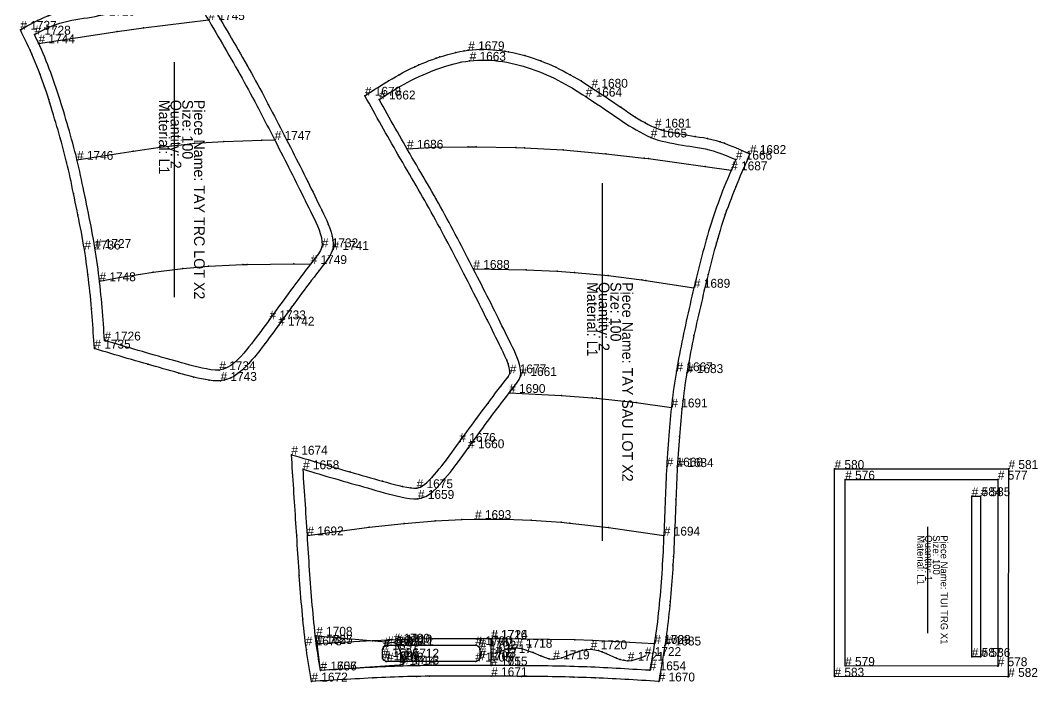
# Model space of a CAD drawing. Header units: metres. Extents: x 0 to 14781, y -73 to 3955.
# Drawn here: x 4859 to 6005, y 1389 to 2133 of the extents above; entities that cross this region are included whole.
import ezdxf

# ---------------------------------------------------------------- set-up
doc = ezdxf.new("R2010")
doc.units = ezdxf.units.M

# ---------------------------------------------------------------- blocks, each defined once
blk = doc.blocks.new('22')
at = {"layer": '1'}
blk.add_lwpolyline([(5776.1, 1628.2), (5972.1, 1628.2), (5971.8, 1394), (5776, 1394.3)], close=True, dxfattribs=at)
at = {"layer": '14'}
blk.add_lwpolyline([(5788.1, 1616.2), (5960.1, 1616.2), (5959.9, 1406), (5788, 1406.3)], close=True, dxfattribs=at)
at = {"layer": '2'}
for p in [(5776.1, 1628.2), (5972.1, 1628.2), (5788.1, 1616.2), (5960.1, 1616.2), (5930.7, 1597.6), (5940.7, 1597.6), (5930.7, 1416.6), (5940.7, 1416.6), (5788, 1406.3), (5959.9, 1406), (5776, 1394.3), (5971.8, 1394)]:
    blk.add_point(p, dxfattribs=at)
at = {"layer": '7'}
blk.add_line((5880.7, 1563.2), (5880.7, 1443.2), dxfattribs=at)
at = {"layer": '8'}
blk.add_lwpolyline([(5930.7, 1597.6), (5940.7, 1597.6), (5940.7, 1416.6), (5930.7, 1416.6)], close=True, dxfattribs=at)
at = {"layer": '1'}
for s, p in [('Material: L1', (5869.3, 1553.6)), ('Quantity: 1', (5878.1, 1553.6)), ('Size: 100', (5886.9, 1553.6)), ('Piece Name: TUI TRG X1', (5895.7, 1553.6))]:
    blk.add_text(s, height=8, rotation=270, dxfattribs=at).set_placement(p)
at = {"layer": '2'}
for s, p in [('# 580', (5776.1, 1628.2)), ('# 581', (5972.1, 1628.2)), ('# 576', (5788.1, 1616.2)), ('# 577', (5960.1, 1616.2)), ('# 584', (5930.7, 1597.6)), ('# 585', (5940.7, 1597.6)), ('# 587', (5930.7, 1416.6)), ('# 586', (5940.7, 1416.6)), ('# 579', (5788, 1406.3)), ('# 578', (5959.9, 1406)), ('# 583', (5776, 1394.3)), ('# 582', (5971.8, 1394))]:
    blk.add_text(s, height=10, dxfattribs=at).set_placement(p)
blk = doc.blocks.new('71')
at = {"layer": '1'}
blk.add_lwpolyline([(5577.9, 1388.9), (5573.1, 1389.2), (5568.3, 1389.5), (5563.5, 1389.8), (5558.7, 1390.1), (5554, 1390.3), (5549.2, 1390.6), (5544.4, 1390.9), (5539.6, 1391.1), (5534.9, 1391.4), (5530.1, 1391.7), (5525.3, 1391.9), (5520.5, 1392.1), (5515.7, 1392.4), (5511, 1392.6), (5506.2, 1392.8), (5501.4, 1393), (5496.6, 1393.2), (5491.9, 1393.4), (5487.1, 1393.5), (5482.3, 1393.7), (5477.4, 1393.8), (5472.5, 1393.9), (5467.6, 1394), (5462.7, 1394.1), (5457.8, 1394.2), (5452.9, 1394.3), (5448, 1394.4), (5443.1, 1394.4), (5438.2, 1394.5), (5433.3, 1394.5), (5428.4, 1394.6), (5423.5, 1394.6), (5418.6, 1394.6), (5413.7, 1394.7), (5408.8, 1394.7), (5403.9, 1394.7), (5399, 1394.7), (5394.1, 1394.7), (5389.2, 1394.8), (5384.2, 1394.8), (5379.3, 1394.8), (5374.3, 1394.8), (5369.4, 1394.9), (5364.4, 1394.9), (5359.4, 1394.9), (5354.5, 1394.9), (5349.5, 1394.9), (5344.5, 1394.9), (5339.6, 1394.9), (5334.6, 1394.9), (5329.7, 1394.9), (5324.7, 1394.8), (5319.8, 1394.8), (5314.8, 1394.7), (5309.8, 1394.6), (5304.9, 1394.5), (5299.9, 1394.4), (5295, 1394.3), (5290.1, 1394.1), (5285.2, 1394), (5280.2, 1393.8), (5275.3, 1393.6), (5270.4, 1393.4), (5265.4, 1393.2), (5260.5, 1393), (5255.6, 1392.8), (5250.7, 1392.5), (5245.7, 1392.3), (5240.8, 1392), (5235.9, 1391.7), (5230.9, 1391.5), (5226, 1391.2), (5221.1, 1390.9), (5216.2, 1390.6), (5211.2, 1390.3), (5206.3, 1390), (5201.4, 1389.7), (5196.5, 1389.4), (5191.5, 1389.1), (5186.6, 1388.8), (5185.8, 1393.3), (5185.1, 1397.8), (5184.3, 1402.3), (5183.6, 1406.9), (5182.9, 1411.4), (5182.2, 1415.9), (5181.5, 1420.4), (5180.9, 1425), (5180.2, 1429.5), (5179.6, 1434.4), (5179, 1439.3), (5178.5, 1444.2), (5177.9, 1449.1), (5177.4, 1454), (5176.9, 1458.9), (5176.5, 1463.8), (5176, 1468.7), (5175.6, 1473.7), (5175.2, 1478.6), (5174.8, 1483.5), (5174.4, 1488.5), (5174, 1493.4), (5173.6, 1498.4), (5173.3, 1503.3), (5172.9, 1508.2), (5172.6, 1513.2), (5172.3, 1518.1), (5171.9, 1523.1), (5171.6, 1528), (5171.3, 1533), (5171, 1537.9), (5170.7, 1542.8), (5170.4, 1547.8), (5170, 1552.7), (5169.7, 1557.6), (5169.4, 1562.4), (5169.1, 1567.2), (5168.8, 1572), (5168.5, 1576.8), (5168.2, 1581.6), (5167.9, 1586.5), (5167.6, 1591.3), (5167.2, 1596.1), (5166.9, 1600.9), (5166.6, 1605.7), (5166.3, 1610.5), (5166, 1615.4), (5165.6, 1620.2), (5165.3, 1625), (5165, 1629.8), (5164.7, 1634.6), (5164.4, 1639.5), (5164, 1644.3), (5168.7, 1642.9), (5173.5, 1641.5), (5178.2, 1640.1), (5182.9, 1638.7), (5187.6, 1637.3), (5192.3, 1635.9), (5197, 1634.5), (5201.7, 1633.1), (5206.4, 1631.7), (5211.1, 1630.3), (5215.8, 1629), (5220.6, 1627.6), (5225.3, 1626.2), (5230, 1624.9), (5234.6, 1623.6), (5239.2, 1622.2), (5243.8, 1620.9), (5248.4, 1619.6), (5253, 1618.3), (5257.6, 1617), (5262.2, 1615.7), (5266.8, 1614.4), (5271.3, 1613.2), (5275.8, 1611.9), (5280.3, 1610.7), (5284.9, 1609.6), (5289.4, 1608.6), (5294, 1607.7), (5298.7, 1606.9), (5301.9, 1606.5), (5305.2, 1606.6), (5309.4, 1607.8), (5311.8, 1609.1), (5314, 1610.7), (5317, 1613.2), (5319.8, 1616), (5322.5, 1618.8), (5325.1, 1621.8), (5327.9, 1625.1), (5330.7, 1628.4), (5333.4, 1631.8), (5336.1, 1635.2), (5338.8, 1638.6), (5341.7, 1642.6), (5344.7, 1646.6), (5347.6, 1650.6), (5350.5, 1654.7), (5353.4, 1658.7), (5356.2, 1662.5), (5358.9, 1666.3), (5361.7, 1670.1), (5364.4, 1673.9), (5367.2, 1677.6), (5370, 1681.4), (5372.7, 1685.2), (5375.3, 1688.6), (5377.9, 1692.1), (5380.4, 1695.5), (5383, 1699), (5385.6, 1702.4), (5388.5, 1706.2), (5391.3, 1710), (5394.2, 1713.8), (5397.1, 1717.6), (5399.9, 1721.3), (5402.7, 1724.8), (5405.4, 1728.4), (5408.2, 1732), (5410.2, 1735.9), (5410.2, 1738.1), (5409.5, 1742.5), (5408.3, 1746.7), (5406.7, 1750.8), (5404.7, 1755.3), (5402.6, 1759.7), (5400.4, 1764.2), (5398.5, 1768.1), (5396.5, 1772.1), (5394.5, 1776.1), (5392.6, 1780.2), (5390.6, 1784.2), (5388.6, 1788.2), (5386.7, 1792.2), (5384.7, 1796.1), (5382.5, 1800.4), (5380.4, 1804.7), (5378.3, 1809), (5376.1, 1813.3), (5374, 1817.5), (5371.8, 1821.8), (5369.6, 1826), (5367.5, 1830.3), (5365.3, 1834.6), (5363.1, 1838.8), (5360.9, 1843.1), (5358.7, 1847.3), (5356.5, 1851.7), (5354.2, 1856.1), (5351.9, 1860.6), (5349.7, 1865), (5347.4, 1869.4), (5345.1, 1873.8), (5342.8, 1878.2), (5340.5, 1882.6), (5338.2, 1886.9), (5335.8, 1891.3), (5333.5, 1895.7), (5331.2, 1900.1), (5328.8, 1904.4), (5326.4, 1908.8), (5324.1, 1913.1), (5321.7, 1917.5), (5319.2, 1921.8), (5316.8, 1926.1), (5314.4, 1930.4), (5311.9, 1934.7), (5309.5, 1939), (5307, 1943.3), (5304.5, 1947.6), (5302, 1951.9), (5299.5, 1956.1), (5297, 1960.4), (5294.5, 1964.7), (5292, 1969), (5289.5, 1973.2), (5287, 1977.5), (5284.5, 1981.8), (5282.1, 1985.9), (5279.7, 1990.1), (5277.3, 1994.3), (5275, 1998.4), (5272.6, 2002.6), (5270.2, 2006.8), (5267.9, 2010.9), (5265.5, 2015.1), (5263.2, 2019.3), (5260.8, 2023.5), (5258.5, 2027.7), (5256.2, 2031.9), (5253.8, 2036), (5251.5, 2040.2), (5249.2, 2044.4), (5246.8, 2048.6), (5250.6, 2051.1), (5254.4, 2053.5), (5258.2, 2056), (5262, 2058.4), (5265.8, 2060.8), (5269.7, 2063.1), (5273.5, 2065.5), (5277.4, 2067.8), (5281.3, 2070), (5285.3, 2072.2), (5289.7, 2074.6), (5294.1, 2076.9), (5298.6, 2079.1), (5303.1, 2081.2), (5307.7, 2083.3), (5311.5, 2084.9), (5315.4, 2086.5), (5319.4, 2088.1), (5323.3, 2089.5), (5327.3, 2091), (5331.3, 2092.3), (5335.8, 2093.7), (5340.3, 2095.1), (5344.9, 2096.3), (5349.4, 2097.4), (5354, 2098.4), (5358.7, 2099.2), (5363.3, 2099.9), (5363.5, 2099.9), (5368.1, 2100.4), (5372.6, 2100.7), (5377.2, 2100.9), (5381.8, 2100.9), (5386.3, 2100.7), (5390.9, 2100.4), (5395.4, 2100), (5399.9, 2099.5), (5404.4, 2098.9), (5408.8, 2098.1), (5413.5, 2097.2), (5418.1, 2096.2), (5422.7, 2095), (5427.2, 2093.8), (5431.8, 2092.4), (5436.3, 2091), (5440.7, 2089.4), (5445.2, 2087.8), (5449.4, 2086.1), (5453.6, 2084.4), (5457.8, 2082.5), (5462, 2080.6), (5466.1, 2078.6), (5470.2, 2076.6), (5474.2, 2074.5), (5478.3, 2072.3), (5482.4, 2070), (5486.4, 2067.7), (5490.4, 2065.2), (5494.4, 2062.7), (5498.3, 2060.2), (5502.2, 2057.6), (5506.4, 2054.9), (5510.5, 2052.2), (5514.7, 2049.5), (5518.8, 2046.8), (5522.9, 2044), (5527, 2041.3), (5531.1, 2038.5), (5535.2, 2035.7), (5539.2, 2032.9), (5543.1, 2030.2), (5547.1, 2027.5), (5551.1, 2024.9), (5554.8, 2022.6), (5558.5, 2020.5), (5562.3, 2018.4), (5566, 2016.3), (5569.8, 2014.4), (5573.7, 2012.7), (5577.2, 2011.4), (5580.8, 2010.3), (5584.8, 2009.2), (5588.8, 2008.3), (5592.9, 2007.4), (5597.5, 2006.5), (5602.1, 2005.6), (5606.7, 2004.8), (5610.8, 2004.1), (5615, 2003.4), (5619.1, 2002.8), (5623.8, 2002.1), (5628.5, 2001.4), (5633.1, 2000.6), (5637.9, 1999.4), (5642.6, 1998.1), (5647.3, 1996.6), (5651.9, 1995), (5656.1, 1993.4), (5660.3, 1991.8), (5664.4, 1990.1), (5668.5, 1988.3), (5672.6, 1986.6), (5676.7, 1984.8), (5680.7, 1983), (5678.9, 1978.9), (5677.1, 1974.8), (5675.3, 1970.7), (5673.5, 1966.5), (5671.7, 1962.4), (5669.9, 1958.2), (5668.1, 1954.1), (5666.4, 1949.9), (5664.7, 1945.8), (5662.9, 1941.4), (5661.2, 1936.9), (5659.5, 1932.5), (5657.8, 1928.1), (5656.1, 1923.6), (5654.5, 1919.2), (5653, 1914.7), (5651.5, 1910.2), (5650, 1905.7), (5648.5, 1901.2), (5647.1, 1896.7), (5645.7, 1892.1), (5644.4, 1887.6), (5643, 1883), (5641.8, 1878.6), (5640.6, 1874.2), (5639.4, 1869.7), (5638.2, 1865.3), (5637, 1860.8), (5635.9, 1856.3), (5634.8, 1851.9), (5633.6, 1847.4), (5632.6, 1842.9), (5631.5, 1838.5), (5630.4, 1834), (5629.3, 1829.5), (5628.2, 1824.9), (5627.1, 1820.2), (5626, 1815.6), (5625, 1810.9), (5623.9, 1806.3), (5622.8, 1801.6), (5621.8, 1797), (5620.7, 1792.3), (5619.7, 1787.7), (5618.7, 1783), (5617.7, 1778.4), (5616.8, 1773.7), (5615.8, 1769), (5614.9, 1764.4), (5613.9, 1759.7), (5613, 1755), (5612.2, 1750.3), (5611.3, 1745.6), (5610.5, 1740.9), (5609.7, 1736.2), (5608.9, 1731.8), (5608.2, 1727.3), (5607.5, 1722.9), (5606.9, 1718.4), (5606.3, 1713.9), (5605.7, 1709.4), (5605.1, 1705), (5604.6, 1700.5), (5604.1, 1696), (5603.7, 1691.5), (5603.2, 1687.1), (5602.9, 1682.6), (5602.5, 1678.2), (5602.1, 1673.7), (5601.8, 1669.3), (5601.5, 1664.8), (5601.1, 1659.9), (5600.7, 1655), (5600.3, 1650), (5599.9, 1645.1), (5599.6, 1640.1), (5599.2, 1635.2), (5598.9, 1630.3), (5598.6, 1625.7), (5598.4, 1621.2), (5598.2, 1616.6), (5598, 1612.1), (5597.8, 1607.5), (5597.6, 1603), (5597.5, 1598.4), (5597.3, 1593.9), (5597.1, 1588.9), (5596.9, 1584), (5596.7, 1579.1), (5596.5, 1574.1), (5596.3, 1569.2), (5596.1, 1564.3), (5595.9, 1559.3), (5595.7, 1554.4), (5595.5, 1549.5), (5595.3, 1544.5), (5595, 1539.6), (5594.8, 1534.7), (5594.5, 1529.7), (5594.2, 1524.8), (5594, 1519.9), (5593.7, 1515.3), (5593.4, 1510.8), (5593.1, 1506.3), (5592.8, 1501.7), (5592.4, 1497.2), (5592.1, 1492.7), (5591.7, 1488.1), (5591.3, 1483.6), (5590.9, 1479.1), (5590.5, 1474.6), (5590, 1470), (5589.5, 1465.5), (5589, 1461), (5588.5, 1456.5), (5588, 1452), (5587.4, 1447.5), (5586.8, 1442.9), (5586.2, 1438.4), (5585.5, 1433.9), (5584.8, 1429.4), (5584.1, 1424.9), (5583.4, 1420.4), (5582.6, 1415.9), (5581.9, 1411.4), (5581.1, 1406.9), (5580.3, 1402.4), (5579.5, 1397.9), (5578.7, 1393.4)], close=True, dxfattribs=at)
at = {"layer": '14'}
blk.add_lwpolyline([(5567.8, 1401.4), (5563.1, 1401.7), (5558.4, 1402), (5553.6, 1402.3), (5548.9, 1402.5), (5544.2, 1402.8), (5539.4, 1403.1), (5534.7, 1403.3), (5530, 1403.6), (5525.3, 1403.9), (5520.5, 1404.1), (5515.8, 1404.3), (5511.1, 1404.6), (5506.3, 1404.8), (5501.6, 1405), (5496.9, 1405.2), (5492.1, 1405.3), (5487.4, 1405.5), (5482.7, 1405.7), (5477.7, 1405.8), (5472.8, 1405.9), (5467.9, 1406.1), (5463, 1406.2), (5458.1, 1406.2), (5453.2, 1406.3), (5448.3, 1406.4), (5443.3, 1406.5), (5438.4, 1406.5), (5433.5, 1406.5), (5428.6, 1406.6), (5423.7, 1406.6), (5418.8, 1406.6), (5413.8, 1406.7), (5408.9, 1406.7), (5404, 1406.7), (5399.1, 1406.7), (5394.2, 1406.7), (5389.2, 1406.8), (5384.3, 1406.8), (5379.3, 1406.8), (5374.3, 1406.8), (5369.3, 1406.9), (5364.3, 1406.9), (5359.4, 1406.9), (5354.4, 1406.9), (5349.4, 1406.9), (5344.4, 1406.9), (5339.4, 1406.9), (5334.4, 1406.9), (5329.5, 1406.9), (5324.5, 1406.8), (5319.5, 1406.8), (5314.5, 1406.7), (5309.5, 1406.6), (5304.6, 1406.5), (5299.7, 1406.4), (5294.8, 1406.3), (5289.9, 1406.1), (5285, 1406), (5280.1, 1405.8), (5275.2, 1405.6), (5270.3, 1405.4), (5265.4, 1405.2), (5260.5, 1404.9), (5255.6, 1404.7), (5250.7, 1404.4), (5245.8, 1404.2), (5240.9, 1403.9), (5236, 1403.6), (5231.1, 1403.4), (5226.2, 1403.1), (5221.3, 1402.8), (5216.4, 1402.5), (5211.5, 1402.2), (5206.6, 1401.9), (5201.7, 1401.6), (5196.8, 1401.3), (5196.1, 1405.6), (5195.4, 1409.8), (5194.7, 1414.1), (5194, 1418.3), (5193.4, 1422.6), (5192.7, 1426.8), (5192.1, 1431.1), (5191.5, 1435.9), (5190.9, 1440.7), (5190.4, 1445.5), (5189.9, 1450.3), (5189.4, 1455.2), (5188.9, 1460), (5188.4, 1464.9), (5188, 1469.8), (5187.6, 1474.7), (5187.2, 1479.7), (5186.8, 1484.6), (5186.4, 1489.5), (5186, 1494.4), (5185.6, 1499.4), (5185.3, 1504.3), (5184.9, 1509.2), (5184.6, 1514.1), (5184.2, 1519.1), (5183.9, 1524), (5183.6, 1528.9), (5183.3, 1533.9), (5183, 1538.8), (5182.6, 1543.7), (5182.3, 1548.6), (5182, 1553.6), (5181.7, 1558.5), (5181.4, 1563.5), (5181.1, 1568.4), (5180.7, 1573.4), (5180.4, 1578.4), (5180.1, 1583.3), (5179.8, 1588.3), (5179.4, 1593.2), (5179.1, 1598.2), (5178.8, 1603.1), (5178.5, 1608.1), (5178.1, 1613), (5177.8, 1618), (5177.5, 1623), (5177.1, 1627.9), (5181.6, 1626.6), (5186.1, 1625.2), (5190.6, 1623.9), (5195.1, 1622.6), (5199.6, 1621.2), (5204.1, 1619.9), (5208.6, 1618.6), (5213.1, 1617.3), (5217.7, 1616), (5222.2, 1614.6), (5226.7, 1613.3), (5231.3, 1612), (5236, 1610.7), (5240.6, 1609.4), (5245.3, 1608.1), (5249.9, 1606.8), (5254.5, 1605.4), (5259.2, 1604.1), (5263.8, 1602.8), (5268.5, 1601.5), (5273.1, 1600.2), (5277.8, 1598.9), (5282.5, 1597.8), (5287.3, 1596.7), (5292.1, 1595.8), (5297, 1595), (5301.8, 1594.4), (5306.6, 1594.5), (5311.1, 1595.5), (5315.4, 1597.3), (5319.5, 1599.8), (5323.4, 1602.8), (5327.2, 1606.3), (5330.7, 1610), (5334.1, 1613.7), (5337.1, 1617.3), (5340, 1620.8), (5342.8, 1624.2), (5345.6, 1627.7), (5348.3, 1631.3), (5351.2, 1635.2), (5354.2, 1639.3), (5357.1, 1643.3), (5360.1, 1647.4), (5363, 1651.4), (5363.1, 1651.6), (5365.9, 1655.4), (5368.6, 1659.2), (5371.4, 1663), (5374.1, 1666.8), (5376.9, 1670.5), (5379.6, 1674.3), (5382.4, 1678.1), (5384.9, 1681.5), (5387.5, 1684.9), (5390, 1688.4), (5392.6, 1691.8), (5395.2, 1695.2), (5398, 1699), (5400.9, 1702.8), (5403.7, 1706.6), (5406.6, 1710.3), (5409.5, 1714), (5412.4, 1717.8), (5415.4, 1721.6), (5418.3, 1725.5), (5420.6, 1729.1), (5422.2, 1732.9), (5422.5, 1736.2), (5422.3, 1739.7), (5421.5, 1744.2), (5420.3, 1748.6), (5418.8, 1752.8), (5417.1, 1757), (5415.3, 1761.2), (5413.3, 1765.3), (5411.3, 1769.3), (5409.3, 1773.4), (5407.3, 1777.4), (5405.3, 1781.4), (5403.3, 1785.5), (5401.3, 1789.5), (5399.4, 1793.5), (5397.4, 1797.5), (5395.4, 1801.5), (5393.3, 1805.8), (5391.1, 1810.1), (5389, 1814.4), (5386.8, 1818.7), (5384.7, 1822.9), (5382.5, 1827.2), (5380.3, 1831.5), (5378.2, 1835.8), (5376, 1840), (5373.8, 1844.3), (5371.6, 1848.6), (5369.4, 1852.9), (5367.1, 1857.3), (5364.8, 1861.7), (5362.6, 1866.1), (5360.3, 1870.6), (5358, 1875), (5355.7, 1879.4), (5353.4, 1883.8), (5351.1, 1888.2), (5348.7, 1892.6), (5346.4, 1897), (5344.1, 1901.4), (5341.7, 1905.8), (5339.3, 1910.2), (5337, 1914.6), (5334.6, 1918.9), (5332.2, 1923.3), (5329.7, 1927.6), (5327.3, 1932), (5324.9, 1936.3), (5322.4, 1940.6), (5319.9, 1944.9), (5317.4, 1949.2), (5314.9, 1953.5), (5312.4, 1957.8), (5309.9, 1962), (5307.4, 1966.3), (5304.9, 1970.6), (5302.4, 1974.9), (5299.9, 1979.2), (5297.4, 1983.5), (5294.9, 1987.8), (5292.6, 1991.8), (5290.3, 1995.8), (5288, 1999.8), (5285.7, 2003.9), (5283.4, 2007.9), (5281.1, 2012), (5278.8, 2016), (5276.6, 2020.1), (5274.3, 2024.1), (5272, 2028.2), (5269.8, 2032.3), (5267.5, 2036.3), (5265.2, 2040.4), (5263, 2044.4), (5266.9, 2047), (5270.9, 2049.5), (5274.9, 2052.1), (5278.9, 2054.5), (5282.9, 2057), (5287, 2059.4), (5291.1, 2061.7), (5295.3, 2064), (5299.5, 2066.2), (5303.8, 2068.3), (5308.1, 2070.3), (5312.5, 2072.3), (5316.9, 2074.1), (5321.3, 2075.9), (5325.8, 2077.6), (5330.3, 2079.3), (5334.8, 2080.8), (5339.1, 2082.2), (5343.3, 2083.4), (5347.6, 2084.6), (5351.9, 2085.6), (5356.2, 2086.6), (5360.6, 2087.3), (5364.9, 2088), (5369.6, 2088.4), (5374.2, 2088.7), (5378.9, 2088.8), (5383.5, 2088.8), (5388.2, 2088.6), (5392.9, 2088.2), (5397.5, 2087.7), (5402.1, 2087), (5406.8, 2086.3), (5411.4, 2085.4), (5416, 2084.3), (5420.6, 2083.2), (5425.1, 2081.9), (5429.6, 2080.5), (5434.1, 2079), (5438.5, 2077.4), (5442.9, 2075.8), (5447.3, 2074), (5451.6, 2072.1), (5455.9, 2070.2), (5460.2, 2068.2), (5464.4, 2066.1), (5468.5, 2063.9), (5472.7, 2061.7), (5476.6, 2059.5), (5480.4, 2057.3), (5484.2, 2055), (5488, 2052.6), (5491.8, 2050.1), (5495.7, 2047.6), (5499.8, 2044.9), (5503.9, 2042.2), (5508, 2039.5), (5512.2, 2036.8), (5516.3, 2034), (5520.4, 2031.3), (5524.5, 2028.5), (5528.5, 2025.7), (5532.5, 2022.9), (5536.6, 2020.1), (5540.6, 2017.3), (5544.7, 2014.7), (5548.6, 2012.3), (5552.6, 2010.1), (5556.6, 2007.8), (5560.7, 2005.6), (5564.8, 2003.5), (5569, 2001.6), (5573.2, 2000), (5577.4, 1998.7), (5581.7, 1997.6), (5586.1, 1996.6), (5590.4, 1995.6), (5595.1, 1994.7), (5599.9, 1993.8), (5604.6, 1992.9), (5608.8, 1992.2), (5613, 1991.6), (5617.2, 1991), (5621.7, 1990.3), (5626.1, 1989.6), (5630.5, 1988.8), (5634.9, 1987.8), (5639.3, 1986.6), (5643.6, 1985.2), (5647.9, 1983.6), (5652.2, 1982), (5656.4, 1980.2), (5660.7, 1978.4), (5664.9, 1976.6), (5663, 1972.2), (5661, 1967.8), (5659.1, 1963.5), (5657.2, 1959.1), (5655.4, 1954.7), (5653.5, 1950.3), (5651.7, 1945.8), (5649.9, 1941.3), (5648.2, 1936.8), (5646.5, 1932.2), (5644.8, 1927.7), (5643.2, 1923.2), (5641.6, 1918.6), (5640.1, 1914), (5638.6, 1909.4), (5637.1, 1904.8), (5635.6, 1900.2), (5634.2, 1895.6), (5632.8, 1891), (5631.5, 1886.3), (5630.2, 1881.8), (5629, 1877.4), (5627.8, 1872.9), (5626.6, 1868.4), (5625.4, 1863.9), (5624.3, 1859.3), (5623.1, 1854.8), (5622, 1850.3), (5620.9, 1845.8), (5619.8, 1841.3), (5618.7, 1836.7), (5617.6, 1832.2), (5616.5, 1827.6), (5615.4, 1822.9), (5614.3, 1818.2), (5613.2, 1813.5), (5612.2, 1808.8), (5611.1, 1804.2), (5610, 1799.5), (5609, 1794.8), (5608, 1790.1), (5607, 1785.4), (5606, 1780.7), (5605, 1776), (5604, 1771.3), (5603.1, 1766.6), (5602.1, 1761.9), (5601.2, 1757.2), (5600.4, 1752.5), (5599.5, 1747.8), (5598.7, 1743), (5597.9, 1738.3), (5597.1, 1733.8), (5596.4, 1729.2), (5595.7, 1724.7), (5595, 1720.1), (5594.4, 1715.6), (5593.8, 1711), (5593.2, 1706.5), (5592.7, 1701.9), (5592.2, 1697.3), (5591.7, 1692.8), (5591.3, 1688.3), (5590.9, 1683.8), (5590.5, 1679.3), (5590.2, 1674.8), (5589.8, 1670.3), (5589.5, 1665.8), (5589.1, 1660.8), (5588.7, 1655.8), (5588.3, 1650.9), (5588, 1645.9), (5587.6, 1640.9), (5587.2, 1636), (5586.9, 1631), (5586.7, 1626.4), (5586.4, 1621.8), (5586.2, 1617.3), (5586, 1612.7), (5585.8, 1608.1), (5585.6, 1603.6), (5585.5, 1599), (5585.3, 1594.4), (5585.1, 1589.5), (5584.9, 1584.6), (5584.7, 1579.6), (5584.5, 1574.7), (5584.4, 1569.8), (5584.2, 1564.9), (5583.9, 1560), (5583.7, 1555), (5583.5, 1550.1), (5583.3, 1545.2), (5583, 1540.3), (5582.8, 1535.3), (5582.5, 1530.4), (5582.3, 1525.5), (5582, 1520.6), (5581.7, 1515.6), (5581.3, 1510.6), (5581, 1505.6), (5580.6, 1500.7), (5580.3, 1495.7), (5579.9, 1490.7), (5579.4, 1485.7), (5579, 1480.7), (5578.5, 1475.8), (5578, 1470.8), (5577.5, 1465.8), (5577, 1460.9), (5576.4, 1455.9), (5575.8, 1451), (5575.1, 1446), (5574.4, 1441.1), (5573.7, 1436.1), (5573, 1431.2), (5572.3, 1426.9), (5571.6, 1422.7), (5570.9, 1418.4), (5570.1, 1414.2), (5569.4, 1409.9), (5568.6, 1405.7)], close=True, dxfattribs=at)
at = {"layer": '2'}
for p in [(5363.3, 2099.9), (5364.9, 2088), (5502.2, 2057.6), (5246.8, 2048.6), (5263, 2044.4), (5495.7, 2047.6), (5573.7, 2012.7), (5569, 2001.6), (5294.3, 1988.9), (5664.9, 1976.6), (5680.7, 1983), (5659.6, 1964.6), (5369.1, 1853.6), (5617.6, 1832.3), (5410.2, 1735.9), (5422.2, 1732.9), (5597.9, 1738.3), (5609.7, 1736.2), (5409.4, 1713.8), (5592.2, 1697.5), (5353.4, 1658.7), (5363.1, 1651.6), (5164, 1644.3), (5177.1, 1627.9), (5586.9, 1631), (5598.9, 1630.3), (5305.2, 1606.6), (5306.6, 1594.5), (5370.9, 1571.8), (5182, 1553.4), (5583.7, 1553.1), (5192, 1440.4), (5389, 1436.7), (5389.4, 1436.8), (5180.2, 1429.5), (5192.1, 1431.1), (5192.1, 1431.1), (5266.7, 1424.8), (5268.2, 1428.3), (5271.7, 1429.8), (5279.3, 1432.6), (5281.8, 1431.6), (5283.5, 1429.6), (5371.4, 1429.8), (5375, 1428.3), (5376.4, 1424.7), (5417.2, 1426.8), (5501.4, 1425.2), (5573, 1431.2), (5573, 1431.2), (5584.8, 1429.4), (5266.7, 1416.3), (5268.1, 1412.8), (5271.7, 1411.3), (5289.5, 1415.7), (5371.3, 1411.2), (5374.9, 1412.7), (5376.3, 1416.2), (5394.1, 1420.8), (5459.1, 1413.8), (5543.1, 1412.2), (5562.3, 1417.5), (5196.8, 1401.3), (5196.8, 1401.3), (5285.8, 1407.3), (5289.7, 1408), (5389.2, 1406.8), (5389.2, 1406.8), (5567.8, 1401.4), (5186.6, 1388.8), (5389.2, 1394.8), (5577.9, 1388.9)]:
    blk.add_point(p, dxfattribs=at)
at = {"layer": '3'}
for p in [(5358.7, 2099.2), (5363.3, 2099.9), (5363.5, 2099.9), (5377.2, 2100.9), (5386.3, 2100.7), (5404.4, 2098.9), (5408.8, 2098.1), (5327.3, 2091), (5331.3, 2092.3), (5349.4, 2097.4), (5427.2, 2093.8), (5445.2, 2087.8), (5303.1, 2081.2), (5307.7, 2083.3), (5462, 2080.6), (5273.5, 2065.5), (5285.3, 2072.2), (5478.3, 2072.3), (5490.4, 2065.2), (5502.2, 2057.6), (5535.2, 2035.7), (5551.1, 2024.9), (5562.3, 2018.4), (5573.7, 2012.7), (5580.8, 2010.3), (5592.9, 2007.4), (5606.7, 2004.8), (5619.1, 2002.8), (5633.1, 2000.6), (5647.3, 1996.6), (5651.9, 1995), (5326.1, 1990.5), (5363.1, 1991.2), (5372.4, 1991.2), (5416.8, 1990.4), (5426.7, 1990), (5470.4, 1987.5), (5518.5, 1983.3), (5284.5, 1981.8), (5561.7, 1978.4), (5566.5, 1977.8), (5630.3, 1969), (5664.7, 1945.8), (5316.8, 1926.1), (5653, 1914.7), (5654.5, 1919.2), (5331.2, 1900.1), (5643, 1883), (5644.4, 1887.6), (5358.7, 1847.3), (5428.7, 1852.4), (5463.4, 1850.9), (5483.2, 1849.6), (5521, 1846), (5633.6, 1847.4), (5558.8, 1841.2), (5563.5, 1840.5), (5629.3, 1829.5), (5384.7, 1796.1), (5617.7, 1778.4), (5400.4, 1764.2), (5406.7, 1750.8), (5408.3, 1746.7), (5611.3, 1745.6), (5408.2, 1732), (5410.2, 1738.1), (5410.2, 1735.9), (5609.7, 1736.2), (5399.9, 1721.3), (5468.5, 1711), (5502.9, 1708.4), (5385.6, 1702.4), (5507.8, 1708), (5552.5, 1702.9), (5605.1, 1705), (5604.1, 1696), (5372.7, 1685.2), (5601.5, 1664.8), (5353.4, 1658.7), (5338.8, 1638.6), (5598.9, 1630.3), (5230, 1624.9), (5322.5, 1618.8), (5325.1, 1621.8), (5266.8, 1614.4), (5289.4, 1608.6), (5298.7, 1606.9), (5305.2, 1606.6), (5309.4, 1607.8), (5314, 1610.7), (5597.3, 1593.9), (5355.9, 1571.4), (5370.9, 1571.8), (5405, 1571.7), (5434.2, 1570.6), (5251.5, 1562.5), (5291.2, 1566.9), (5326, 1569.8), (5468.2, 1568.1), (5477.9, 1567.2), (5521.2, 1562.1), (5170, 1552.7), (5594.5, 1529.7), (5594, 1519.9), (5172.9, 1508.2), (5590.9, 1479.1), (5590.5, 1474.6), (5176.9, 1458.9), (5255.3, 1434.7), (5303.9, 1436.5), (5322.9, 1436.8), (5389.4, 1436.8), (5424.1, 1436.6), (5483.6, 1435.7), (5503.4, 1434.9), (5586.2, 1438.4), (5180.2, 1429.5), (5180.9, 1425), (5281.8, 1431.6), (5405.1, 1425), (5413.1, 1426.6), (5417.2, 1426.8), (5423.3, 1426.1), (5436.5, 1421.6), (5487.5, 1422.7), (5492.1, 1424.1), (5496.7, 1424.9), (5501.4, 1425.2), (5510.1, 1423.7), (5514.4, 1422.3), (5584.8, 1429.4), (5266.8, 1415), (5268.1, 1412.8), (5270.4, 1411.5), (5445.2, 1417.7), (5454.4, 1414.5), (5459.1, 1413.8), (5468.7, 1415.4), (5478.3, 1419.1), (5518.6, 1420.5), (5530.5, 1415.2), (5534.5, 1413.7), (5538.6, 1412.7), (5543.1, 1412.2), (5547.6, 1412.5), (5289.7, 1408), (5255.6, 1392.8), (5304.9, 1394.5), (5319.8, 1394.8), (5389.2, 1394.8), (5423.5, 1394.6), (5482.3, 1393.7), (5506.2, 1392.8)]:
    blk.add_point(p, dxfattribs=at)
at = {"layer": '4'}
for p in [(5363.5, 2099.9, 7), (5364.9, 2088, 7), (5502.2, 2057.6, 7), (5495.7, 2047.6, 7), (5573.7, 2012.7, 7), (5569, 2001.6, 7), (5316.8, 1926.1, 7), (5327.3, 1932, 7), (5353.4, 1658.7, 6), (5363.1, 1651.6, 6)]:
    blk.add_point(p, dxfattribs=at)
at = {"layer": '7'}
blk.add_line((5514.4, 1950.2), (5514.4, 1547.1), dxfattribs=at)
at = {"layer": '8'}
blk.add_line((5389.2, 1406.8), (5389, 1436.7), dxfattribs=at)
for points in [[(5294.3, 1988.9), (5326.1, 1990.5), (5363.1, 1991.2), (5372.4, 1991.2), (5416.8, 1990.4), (5426.7, 1990), (5470.4, 1987.5), (5518.5, 1983.3), (5561.7, 1978.4), (5566.5, 1977.8), (5630.3, 1969), (5659.6, 1964.6)], [(5369.1, 1853.6), (5428.7, 1852.4), (5463.4, 1850.9), (5483.2, 1849.6), (5521, 1846), (5558.8, 1841.2), (5563.5, 1840.5), (5617.6, 1832.3)], [(5409.4, 1713.8), (5468.5, 1711), (5502.9, 1708.4), (5507.8, 1708), (5552.5, 1702.9), (5592.2, 1697.5)], [(5182, 1553.4), (5251.5, 1562.5), (5291.2, 1566.9), (5326, 1569.8), (5355.9, 1571.4), (5370.9, 1571.8), (5405, 1571.7), (5434.2, 1570.6), (5468.2, 1568.1), (5477.9, 1567.2), (5521.2, 1562.1), (5583.7, 1553.1)], [(5573, 1431.2), (5503.4, 1434.9), (5483.6, 1435.7), (5424.1, 1436.6), (5389.4, 1436.8), (5322.9, 1436.8), (5303.9, 1436.5), (5255.3, 1434.7), (5192.1, 1431.1)], [(5394.1, 1420.8), (5405.1, 1425), (5413.1, 1426.6), (5417.2, 1426.8), (5423.3, 1426.1), (5436.5, 1421.6), (5445.2, 1417.7), (5454.4, 1414.5), (5459.1, 1413.8), (5468.7, 1415.4), (5478.3, 1419.1), (5487.5, 1422.7), (5492.1, 1424.1), (5496.7, 1424.9), (5501.4, 1425.2), (5510.1, 1423.7), (5514.4, 1422.3), (5518.6, 1420.5), (5530.5, 1415.2), (5534.5, 1413.7), (5538.6, 1412.7), (5543.1, 1412.2), (5547.6, 1412.5), (5558.7, 1415.9), (5562.3, 1417.5)]]:
    blk.add_lwpolyline(points, dxfattribs=at)
for points in [[(5196.8, 1401.3), (5192, 1440.4), (5279.3, 1432.6), (5281.8, 1431.6), (5283.5, 1429.6), (5289.5, 1415.7), (5289.7, 1408), (5285.8, 1407.3)], [(5271.7, 1411.3), (5270.4, 1411.5), (5268.1, 1412.8), (5266.8, 1415), (5266.7, 1416.3), (5266.7, 1424.8), (5266.9, 1426.1), (5268.2, 1428.3), (5270.4, 1429.6), (5271.7, 1429.8), (5371.4, 1429.8), (5372.7, 1429.6), (5375, 1428.3), (5376.3, 1426), (5376.4, 1424.7), (5376.3, 1416.2), (5376.2, 1414.9), (5374.9, 1412.7), (5372.6, 1411.4), (5371.3, 1411.2)]]:
    blk.add_lwpolyline(points, close=True, dxfattribs=at)
at = {"layer": '1'}
for s, p in [('Material: L1', (5497.2, 1838.7)), ('Quantity: 2', (5510.4, 1838.7)), ('Size: 100', (5523.6, 1838.7)), ('Piece Name: TAY SAU LOT X2', (5536.8, 1838.7))]:
    blk.add_text(s, height=12, rotation=270, dxfattribs=at).set_placement(p)
at = {"layer": '2'}
for s, p in [('# 1679', (5363.3, 2099.9)), ('# 1663', (5364.9, 2088)), ('# 1680', (5502.2, 2057.6)), ('# 1678', (5246.8, 2048.6)), ('# 1662', (5263, 2044.4)), ('# 1664', (5495.7, 2047.6)), ('# 1681', (5573.7, 2012.7)), ('# 1665', (5569, 2001.6)), ('# 1686', (5294.3, 1988.9)), ('# 1666', (5664.9, 1976.6)), ('# 1682', (5680.7, 1983)), ('# 1687', (5659.6, 1964.6)), ('# 1688', (5369.1, 1853.6)), ('# 1689', (5617.6, 1832.3)), ('# 1677', (5410.2, 1735.9)), ('# 1661', (5422.2, 1732.9)), ('# 1667', (5597.9, 1738.3)), ('# 1683', (5609.7, 1736.2)), ('# 1690', (5409.4, 1713.8)), ('# 1691', (5592.2, 1697.5)), ('# 1676', (5353.4, 1658.7)), ('# 1674', (5164, 1644.3)), ('# 1660', (5363.1, 1651.6)), ('# 1668', (5586.9, 1631)), ('# 1684', (5598.9, 1630.3)), ('# 1658', (5177.1, 1627.9)), ('# 1675', (5305.2, 1606.6)), ('# 1659', (5306.6, 1594.5)), ('# 1693', (5370.9, 1571.8)), ('# 1692', (5182, 1553.4)), ('# 1694', (5583.7, 1553.1)), ('# 1708', (5192, 1440.4)), ('# 1716', (5389, 1436.7)), ('# 1724', (5389.4, 1436.8)), ('# 1673', (5180.2, 1429.5)), ('# 1657', (5192.1, 1431.1)), ('# 1725', (5192.1, 1431.1)), ('# 1697', (5266.7, 1424.8)), ('# 1698', (5268.2, 1428.3)), ('# 1699', (5271.7, 1429.8)), ('# 1709', (5279.3, 1432.6)), ('# 1710', (5281.8, 1431.6)), ('# 1711', (5283.5, 1429.6)), ('# 1700', (5371.4, 1429.8)), ('# 1701', (5375, 1428.3)), ('# 1702', (5376.4, 1424.7)), ('# 1718', (5417.2, 1426.8)), ('# 1720', (5501.4, 1425.2)), ('# 1669', (5573, 1431.2)), ('# 1723', (5573, 1431.2)), ('# 1685', (5584.8, 1429.4)), ('# 1696', (5266.7, 1416.3)), ('# 1695', (5268.1, 1412.8)), ('# 1712', (5289.5, 1415.7)), ('# 1704', (5374.9, 1412.7)), ('# 1703', (5376.3, 1416.2)), ('# 1717', (5394.1, 1420.8)), ('# 1719', (5459.1, 1413.8)), ('# 1721', (5543.1, 1412.2)), ('# 1722', (5562.3, 1417.5)), ('# 1656', (5196.8, 1401.3)), ('# 1707', (5196.8, 1401.3)), ('# 1706', (5271.7, 1411.3)), ('# 1714', (5285.8, 1407.3)), ('# 1713', (5289.7, 1408)), ('# 1705', (5371.3, 1411.2)), ('# 1655', (5389.2, 1406.8)), ('# 1715', (5389.2, 1406.8)), ('# 1654', (5567.8, 1401.4)), ('# 1672', (5186.6, 1388.8)), ('# 1671', (5389.2, 1394.8)), ('# 1670', (5577.9, 1388.9))]:
    blk.add_text(s, height=10, dxfattribs=at).set_placement(p)
blk = doc.blocks.new('72')
at = {"layer": '1'}
blk.add_lwpolyline([(4942, 1763.8), (4941.7, 1768.3), (4941.4, 1772.8), (4941.1, 1777.3), (4940.8, 1781.8), (4940.5, 1786.3), (4940.2, 1790.8), (4939.8, 1795.3), (4939.5, 1799.8), (4939.1, 1804.4), (4938.8, 1808.9), (4938.3, 1813.6), (4937.9, 1818.4), (4937.5, 1823.2), (4937, 1827.9), (4936.5, 1832.7), (4935.9, 1837.4), (4935.4, 1842.2), (4934.8, 1847), (4934.2, 1851.7), (4933.6, 1856.4), (4932.9, 1861.2), (4932.2, 1865.9), (4931.5, 1870.7), (4930.7, 1875.4), (4929.9, 1880.3), (4929.1, 1885.1), (4928.2, 1890), (4927.3, 1894.9), (4926.4, 1899.7), (4925.4, 1904.6), (4924.4, 1909.4), (4923.5, 1914.3), (4922.5, 1919.1), (4921.5, 1924), (4920.5, 1928.8), (4919.5, 1933.7), (4918.5, 1938.5), (4917.5, 1943), (4916.6, 1947.4), (4915.7, 1951.8), (4914.7, 1956.2), (4913.8, 1960.6), (4912.8, 1965), (4911.8, 1969.4), (4910.7, 1973.7), (4909.6, 1978.3), (4908.5, 1982.8), (4907.3, 1987.4), (4906, 1991.9), (4904.8, 1996.4), (4903.5, 2000.9), (4902.3, 2005.3), (4901.1, 2009.7), (4899.8, 2014), (4898.5, 2018.4), (4897.2, 2022.7), (4895.9, 2027.1), (4894.6, 2031.4), (4893.3, 2035.8), (4891.9, 2040.1), (4890.5, 2044.4), (4889, 2049.2), (4887.5, 2053.9), (4885.9, 2058.6), (4884.2, 2063.3), (4882.5, 2067.9), (4880.8, 2072.6), (4879.1, 2077.2), (4877.2, 2081.8), (4875.4, 2086.4), (4873.5, 2090.9), (4871.5, 2095.5), (4869.5, 2100), (4867.7, 2103.8), (4865.9, 2107.7), (4864.1, 2111.5), (4862.3, 2115.3), (4860.4, 2119.1), (4858.6, 2122.9), (4862.4, 2125), (4866.3, 2127.2), (4870.1, 2129.3), (4874, 2131.4), (4878, 2133.3), (4881.9, 2135.2), (4885.9, 2137), (4890, 2138.6), (4894.7, 2140.3), (4899.4, 2141.8), (4904.2, 2143.1), (4909, 2144.3), (4913.8, 2145.3), (4918.7, 2146.2), (4923, 2146.9), (4927.3, 2147.6), (4931.6, 2148.2), (4935.9, 2148.9), (4940.2, 2149.7), (4944.5, 2150.5), (4948.5, 2151.5), (4952.4, 2152.5), (4956.3, 2153.7), (4960.2, 2155), (4964.1, 2156.4), (4968.5, 2158.2), (4972.8, 2160.1), (4977, 2162.2), (4981.1, 2164.6), (4981.4, 2164.8), (4984.3, 2166.6), (4987, 2168.6), (4989.7, 2170.5), (4993.5, 2173.2), (4997.2, 2175.8), (5000.9, 2178.4), (5004.7, 2181), (5008.4, 2183.5), (5012.2, 2186.1), (5016.1, 2188.7), (5020, 2191.2), (5023.9, 2193.8), (5027.8, 2196.4), (5031.7, 2198.9), (5035.6, 2201.5), (5039.5, 2204), (5043.4, 2206.6), (5045.7, 2202.3), (5048.1, 2198.1), (5050.5, 2193.8), (5052.8, 2189.5), (5055.2, 2185.3), (5057.6, 2181.1), (5059.9, 2176.8), (5062.3, 2172.6), (5064.7, 2168.3), (5067.1, 2164.1), (5069.5, 2159.8), (5071.9, 2155.6), (5074.3, 2151.4), (5076.7, 2147.2), (5079.1, 2143), (5081.6, 2138.7), (5084.1, 2134.4), (5086.6, 2130.1), (5089.1, 2125.8), (5091.6, 2121.6), (5094.1, 2117.3), (5096.6, 2113), (5099.1, 2108.7), (5101.7, 2104.4), (5104.2, 2100.1), (5106.6, 2095.8), (5109.1, 2091.5), (5111.6, 2087.2), (5114, 2082.8), (5116.5, 2078.5), (5118.9, 2074.1), (5121.3, 2069.7), (5123.7, 2065.4), (5126.1, 2061), (5128.5, 2056.6), (5130.9, 2052.2), (5133.2, 2047.8), (5135.6, 2043.3), (5137.9, 2038.9), (5140.2, 2034.5), (5142.5, 2030.1), (5144.8, 2025.6), (5147.1, 2021.2), (5149.4, 2016.7), (5151.7, 2012.3), (5154, 2007.9), (5156.3, 2003.4), (5158.5, 1999.1), (5160.7, 1994.9), (5162.9, 1990.6), (5165.1, 1986.3), (5167.3, 1982), (5169.5, 1977.7), (5171.6, 1973.4), (5173.8, 1969.1), (5176, 1964.8), (5178.1, 1960.5), (5180.3, 1956.2), (5182.4, 1951.9), (5184.4, 1947.9), (5186.4, 1943.8), (5188.4, 1939.8), (5190.3, 1935.7), (5192.3, 1931.7), (5194.3, 1927.7), (5196.3, 1923.6), (5198.3, 1919.6), (5200.2, 1915.7), (5202.1, 1911.8), (5204, 1907.9), (5205.6, 1904), (5207.3, 1899.6), (5208.7, 1895.1), (5209.8, 1890.5), (5210.6, 1885.9), (5211, 1882.1), (5210.9, 1878.4), (5210.4, 1874.8), (5209, 1871.1), (5207, 1867.5), (5204.7, 1864.1), (5202.4, 1860.9), (5200, 1857.9), (5197.7, 1854.8), (5195.3, 1851.8), (5192.4, 1848.1), (5189.6, 1844.4), (5186.7, 1840.7), (5183.9, 1837), (5181.1, 1833.2), (5178.3, 1829.5), (5175.5, 1825.7), (5172.7, 1821.9), (5169.9, 1818.1), (5167.1, 1814.3), (5164.3, 1810.6), (5161.8, 1807.1), (5159.2, 1803.6), (5156.7, 1800.1), (5154.1, 1796.6), (5151.6, 1793.1), (5149.1, 1789.6), (5146.6, 1786.1), (5144.1, 1782.7), (5141.6, 1779.2), (5139.1, 1775.8), (5136.6, 1772.4), (5134, 1769), (5131.2, 1765.3), (5128.3, 1761.6), (5125.3, 1757.9), (5122.3, 1754.3), (5119.2, 1750.7), (5116, 1747), (5112.6, 1743.5), (5109, 1740), (5105.3, 1736.8), (5102.2, 1734.6), (5099, 1732.5), (5095.6, 1730.7), (5091.9, 1729.2), (5088.1, 1728.1), (5084.2, 1727.4), (5080, 1727.3), (5075.8, 1727.5), (5071.5, 1728.1), (5067.1, 1728.8), (5062.8, 1729.6), (5058.4, 1730.6), (5054.1, 1731.6), (5049.8, 1732.7), (5045.6, 1733.9), (5041.3, 1735), (5037, 1736.2), (5032.7, 1737.5), (5028.3, 1738.7), (5024, 1739.9), (5019.6, 1741.1), (5015.3, 1742.4), (5010.9, 1743.6), (5006.6, 1744.8), (5002.3, 1746.1), (4997.6, 1747.4), (4993, 1748.8), (4988.3, 1750.1), (4983.7, 1751.5), (4979.1, 1752.8), (4974.4, 1754.2), (4969.8, 1755.5), (4965.2, 1756.9), (4960.5, 1758.3), (4955.9, 1759.6), (4951.3, 1761), (4946.6, 1762.4)], close=True, dxfattribs=at)
at = {"layer": '14'}
blk.add_lwpolyline([(4953.4, 1772.9), (4953.1, 1777.6), (4952.8, 1782.2), (4952.5, 1786.8), (4952.1, 1791.5), (4951.8, 1796.1), (4951.5, 1800.8), (4951.1, 1805.4), (4950.7, 1810), (4950.3, 1814.8), (4949.9, 1819.7), (4949.4, 1824.5), (4948.9, 1829.3), (4948.4, 1834.1), (4947.9, 1838.9), (4947.3, 1843.7), (4946.7, 1848.5), (4946.1, 1853.3), (4945.5, 1858.1), (4944.8, 1862.9), (4944.1, 1867.7), (4943.4, 1872.5), (4942.6, 1877.2), (4941.8, 1882.2), (4940.9, 1887.1), (4940, 1892), (4939.1, 1896.9), (4938.2, 1901.8), (4937.2, 1906.7), (4936.2, 1911.6), (4935.3, 1916.5), (4934.3, 1921.4), (4933.3, 1926.3), (4932.2, 1931.2), (4931.2, 1936.1), (4930.2, 1941), (4929.3, 1945.4), (4928.3, 1949.9), (4927.4, 1954.3), (4926.5, 1958.8), (4925.5, 1963.3), (4924.5, 1967.7), (4923.5, 1972.1), (4922.4, 1976.6), (4921.3, 1981.2), (4920.1, 1985.8), (4918.9, 1990.4), (4917.6, 1995), (4916.4, 1999.6), (4915.1, 2004.2), (4913.8, 2008.6), (4912.6, 2013), (4911.3, 2017.4), (4910, 2021.8), (4908.7, 2026.2), (4907.4, 2030.6), (4906.1, 2035), (4904.7, 2039.4), (4903.4, 2043.7), (4902, 2048.1), (4900.5, 2052.6), (4899.1, 2057), (4897.6, 2061.4), (4896, 2065.8), (4894.5, 2070.3), (4892.9, 2074.6), (4891.2, 2079), (4889.5, 2083.4), (4887.8, 2087.7), (4886, 2092), (4884.2, 2096.3), (4882.4, 2100.6), (4880.4, 2104.9), (4878.5, 2109.1), (4876.5, 2113.2), (4874.5, 2117.4), (4878.4, 2119.6), (4882.3, 2121.7), (4886.2, 2123.7), (4890.2, 2125.6), (4894.3, 2127.4), (4898.6, 2129), (4903.1, 2130.4), (4907.5, 2131.6), (4912.1, 2132.7), (4916.7, 2133.6), (4921.2, 2134.5), (4925.6, 2135.2), (4929.9, 2135.9), (4934.3, 2136.5), (4938.6, 2137.2), (4942.9, 2138), (4947.2, 2138.8), (4951.5, 2139.8), (4955.8, 2141), (4960, 2142.3), (4964.2, 2143.7), (4968.4, 2145.2), (4972.4, 2146.7), (4976.3, 2148.4), (4980.1, 2150.2), (4983.9, 2152.2), (4987.5, 2154.4), (4990.6, 2156.4), (4993.6, 2158.5), (4996.6, 2160.6), (5000.3, 2163.3), (5004, 2165.9), (5007.7, 2168.5), (5011.4, 2171), (5015.2, 2173.6), (5018.9, 2176.1), (5023, 2178.8), (5027, 2181.5), (5031.1, 2184.2), (5035.2, 2186.8), (5039.2, 2189.5), (5041.5, 2185.4), (5043.7, 2181.3), (5046, 2177.3), (5048.3, 2173.2), (5050.5, 2169.2), (5052.8, 2165.1), (5055.1, 2161.1), (5057.4, 2157), (5059.6, 2153), (5061.9, 2148.9), (5064.2, 2144.9), (5066.5, 2140.8), (5068.8, 2136.8), (5071.2, 2132.8), (5073.7, 2128.5), (5076.1, 2124.2), (5078.7, 2119.9), (5081.2, 2115.6), (5083.7, 2111.4), (5086.2, 2107.1), (5088.7, 2102.8), (5091.2, 2098.5), (5093.7, 2094.2), (5096.2, 2089.9), (5098.6, 2085.6), (5101.1, 2081.3), (5103.6, 2077), (5106, 2072.7), (5108.4, 2068.3), (5110.8, 2064), (5113.2, 2059.6), (5115.6, 2055.2), (5118, 2050.8), (5120.3, 2046.5), (5122.7, 2042.1), (5125, 2037.7), (5127.3, 2033.3), (5129.6, 2028.8), (5131.9, 2024.4), (5134.2, 2020), (5136.5, 2015.6), (5138.8, 2011.2), (5141.1, 2006.7), (5143.4, 2002.3), (5145.6, 1997.9), (5147.8, 1993.6), (5150, 1989.3), (5152.2, 1985.1), (5154.4, 1980.8), (5156.6, 1976.5), (5158.8, 1972.2), (5160.9, 1968), (5163.1, 1963.7), (5165.3, 1959.4), (5167.4, 1955.1), (5169.5, 1950.8), (5171.7, 1946.5), (5173.6, 1942.5), (5175.6, 1938.5), (5177.6, 1934.5), (5179.5, 1930.5), (5181.5, 1926.5), (5183.5, 1922.4), (5185.5, 1918.4), (5187.5, 1914.4), (5189.6, 1910.3), (5191.6, 1906.1), (5193.5, 1901.9), (5195.2, 1897.7), (5196.6, 1893.3), (5197.8, 1888.9), (5198.5, 1884.4), (5198.8, 1881.1), (5198.4, 1877.9), (5196.9, 1874.1), (5194.5, 1870.6), (5191.6, 1866.6), (5188.7, 1862.8), (5185.7, 1859), (5182.9, 1855.4), (5180, 1851.6), (5177.2, 1847.9), (5174.3, 1844.2), (5171.5, 1840.4), (5168.7, 1836.6), (5165.9, 1832.9), (5163.1, 1829.1), (5160.3, 1825.3), (5157.5, 1821.5), (5154.7, 1817.7), (5152.1, 1814.2), (5149.6, 1810.7), (5147, 1807.2), (5144.5, 1803.7), (5141.9, 1800.2), (5139.4, 1796.7), (5136.9, 1793.2), (5134.4, 1789.8), (5132, 1786.4), (5129.5, 1783), (5127, 1779.6), (5124.5, 1776.3), (5121.8, 1772.8), (5119.1, 1769.3), (5116.2, 1765.8), (5113.3, 1762.3), (5110.3, 1758.8), (5106.9, 1755), (5103.4, 1751.3), (5099.7, 1747.9), (5095.8, 1744.8), (5091.7, 1742.3), (5087.4, 1740.5), (5082.8, 1739.5), (5078.1, 1739.5), (5073.2, 1740), (5068.4, 1740.8), (5063.6, 1741.7), (5058.8, 1742.8), (5054.1, 1744), (5049.4, 1745.2), (5044.7, 1746.5), (5040.1, 1747.9), (5035.8, 1749.1), (5031.4, 1750.3), (5027.1, 1751.5), (5022.8, 1752.7), (5018.5, 1753.9), (5014.2, 1755.2), (5009.9, 1756.4), (5005.6, 1757.6), (5000.8, 1759), (4996.1, 1760.4), (4991.3, 1761.7), (4986.6, 1763.1), (4981.8, 1764.5), (4977.1, 1765.9), (4972.3, 1767.3), (4967.6, 1768.7), (4962.9, 1770.1), (4958.1, 1771.5)], close=True, dxfattribs=at)
at = {"layer": '2'}
for p in [(5043.4, 2206.6), (5039.2, 2189.5), (4981.4, 2164.8), (4944.5, 2150.5), (4987.5, 2154.4), (4947.2, 2138.8), (5070.6, 2133.9), (4858.6, 2122.9), (4874.5, 2117.4), (4879.1, 2107.6), (5145.2, 1998.9), (4922.4, 1976.4), (4930.7, 1875.4), (4942.6, 1877.2), (5198.4, 1877.9), (5210.4, 1874.8), (5185.7, 1859), (4947.8, 1839.7), (5139.4, 1796.7), (5149.1, 1789.6), (4953.4, 1772.9), (4942, 1763.8), (5082.8, 1739.5), (5084.2, 1727.4)]:
    blk.add_point(p, dxfattribs=at)
at = {"layer": '3'}
for p in [(5012.2, 2186.1), (4989.7, 2170.5), (4964.1, 2156.4), (4977, 2162.2), (4981.1, 2164.6), (4981.4, 2164.8), (4918.7, 2146.2), (4940.2, 2149.7), (4944.5, 2150.5), (4960.2, 2155), (4878, 2133.3), (4890, 2138.6), (4904.2, 2143.1), (5079.1, 2143), (5081.6, 2138.7), (4967.8, 2121), (4997.4, 2125), (4869.5, 2100), (4871.5, 2095.5), (5114, 2082.8), (4880.8, 2072.6), (4890.5, 2044.4), (4891.9, 2040.1), (5137.9, 2038.9), (4903.5, 2000.9), (5054.7, 1995), (5088, 1997.2), (5130.8, 1998.6), (5156.3, 2003.4), (4985.8, 1986.3), (5016.3, 1990.6), (5049.9, 1994.5), (4910.7, 1973.7), (5182.4, 1951.9), (4918.5, 1938.5), (5198.3, 1919.6), (4923.5, 1914.3), (5205.6, 1904), (5209.8, 1890.5), (5210.6, 1885.9), (4930.7, 1875.4), (5210.4, 1874.8), (5210.9, 1878.4), (5109.4, 1858.4), (5114.3, 1858.5), (5166.7, 1859.1), (5204.7, 1864.1), (5207, 1867.5), (4934.8, 1847), (5008.1, 1849.8), (5041.6, 1853.9), (5070.5, 1856.5), (5195.3, 1851.8), (4969.9, 1843.7), (5167.1, 1814.3), (4938.8, 1808.9), (5164.3, 1810.6), (5149.1, 1789.6), (5134, 1769), (5002.3, 1746.1), (5119.2, 1750.7), (5037, 1736.2), (5054.1, 1731.6), (5099, 1732.5), (5105.3, 1736.8), (5109, 1740), (5071.5, 1728.1), (5084.2, 1727.4), (5088.1, 1728.1), (5095.6, 1730.7)]:
    blk.add_point(p, dxfattribs=at)
at = {"layer": '4'}
for p in [(4981.1, 2164.6, 7), (4987.5, 2154.4, 7), (5103.6, 2077, 7), (5114, 2082.8, 7), (5139.4, 1796.7, 6), (5149.1, 1789.6, 6)]:
    blk.add_point(p, dxfattribs=at)
at = {"layer": '7'}
blk.add_line((5031.9, 2086.4), (5031.9, 1821.6), dxfattribs=at)
at = {"layer": '8'}
for points in [[(4879.1, 2107.6), (4967.8, 2121), (4997.4, 2125), (5070.6, 2133.9)], [(4922.4, 1976.4), (4985.8, 1986.3), (5016.3, 1990.6), (5049.9, 1994.5), (5054.7, 1995), (5088, 1997.2), (5130.8, 1998.6), (5145.2, 1998.9)], [(4947.8, 1839.7), (4969.9, 1843.7), (5008.1, 1849.8), (5041.6, 1853.9), (5070.5, 1856.5), (5109.4, 1858.4), (5114.3, 1858.5), (5166.7, 1859.1), (5185.7, 1859)]]:
    blk.add_lwpolyline(points, dxfattribs=at)
at = {"layer": '1'}
for s, p in [('Material: L1', (5014.7, 2044)), ('Quantity: 2', (5027.9, 2044)), ('Size: 100', (5041.1, 2044)), ('Piece Name: TAY TRC LOT X2', (5054.3, 2044))]:
    blk.add_text(s, height=12, rotation=270, dxfattribs=at).set_placement(p)
at = {"layer": '2'}
for s, p in [('# 1740', (5043.4, 2206.6)), ('# 1731', (5039.2, 2189.5)), ('# 1739', (4981.4, 2164.8)), ('# 1738', (4944.5, 2150.5)), ('# 1730', (4987.5, 2154.4)), ('# 1729', (4947.2, 2138.8)), ('# 1745', (5070.6, 2133.9)), ('# 1737', (4858.6, 2122.9)), ('# 1728', (4874.5, 2117.4)), ('# 1744', (4879.1, 2107.6)), ('# 1747', (5145.2, 1998.9)), ('# 1746', (4922.4, 1976.4)), ('# 1736', (4930.7, 1875.4)), ('# 1727', (4942.6, 1877.2)), ('# 1732', (5198.4, 1877.9)), ('# 1741', (5210.4, 1874.8)), ('# 1749', (5185.7, 1859)), ('# 1748', (4947.8, 1839.7)), ('# 1733', (5139.4, 1796.7)), ('# 1742', (5149.1, 1789.6)), ('# 1726', (4953.4, 1772.9)), ('# 1735', (4942, 1763.8)), ('# 1734', (5082.8, 1739.5)), ('# 1743', (5084.2, 1727.4))]:
    blk.add_text(s, height=10, dxfattribs=at).set_placement(p)

msp = doc.modelspace()

# ---------------------------------------------------------------- block references
at = {"layer": '1'}
for name in ['72', '71', '22']:
    msp.add_blockref(name, (0, 0), dxfattribs=at)

doc.saveas('drawing.dxf')
